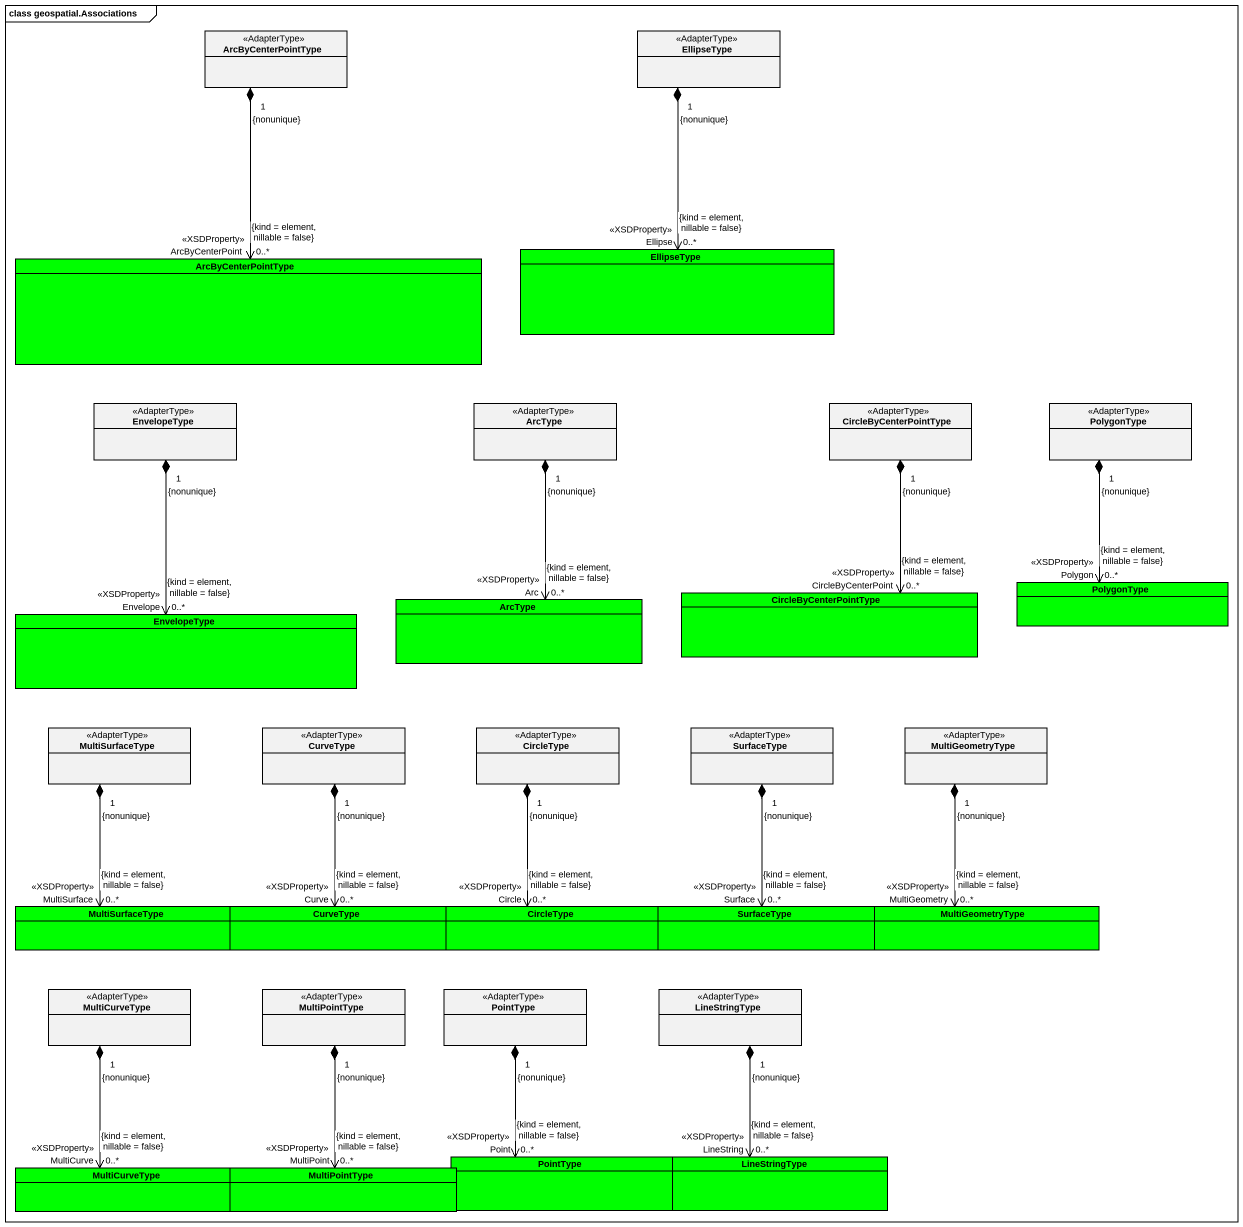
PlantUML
@startuml
mainframe class geospatial.Associations
hide circle
hide empty members
class ArcByCenterPointType <<AdapterType>>
class EllipseType <<AdapterType>>
class "ArcByCenterPointType" as ArcByCenterPointType_2 #00FF00
class "EllipseType" as EllipseType_2 #00FF00
class EnvelopeType <<AdapterType>>
class ArcType <<AdapterType>>
class CircleByCenterPointType <<AdapterType>>
class PolygonType <<AdapterType>>
class "CircleByCenterPointType" as CircleByCenterPointType_2 #00FF00
class "PolygonType" as PolygonType_2 #00FF00
class "EnvelopeType" as EnvelopeType_2 #00FF00
class "ArcType" as ArcType_2 #00FF00
class MultiSurfaceType <<AdapterType>>
class CurveType <<AdapterType>>
class CircleType <<AdapterType>>
class SurfaceType <<AdapterType>>
class MultiGeometryType <<AdapterType>>
class "MultiSurfaceType" as MultiSurfaceType_2 #00FF00
class "CurveType" as CurveType_2 #00FF00
class "CircleType" as CircleType_2 #00FF00
class "SurfaceType" as SurfaceType_2 #00FF00
class "MultiGeometryType" as MultiGeometryType_2 #00FF00
class MultiCurveType <<AdapterType>>
class MultiPointType <<AdapterType>>
class PointType <<AdapterType>>
class LineStringType <<AdapterType>>
class "MultiCurveType" as MultiCurveType_2 #00FF00
class "MultiPointType" as MultiPointType_2 #00FF00
class "PointType" as PointType_2 #00FF00
class "LineStringType" as LineStringType_2 #00FF00
ArcByCenterPointType "1\n{nonunique}" *--> "ArcByCenterPoint\n<<XSDProperty>>\n0..*\n{kind = element, nillable = false}" ArcByCenterPointType_2
EllipseType "1\n{nonunique}" *--> "Ellipse\n<<XSDProperty>>\n0..*\n{kind = element, nillable = false}" EllipseType_2
EnvelopeType "1\n{nonunique}" *--> "Envelope\n<<XSDProperty>>\n0..*\n{kind = element, nillable = false}" EnvelopeType_2
ArcType "1\n{nonunique}" *--> "Arc\n<<XSDProperty>>\n0..*\n{kind = element, nillable = false}" ArcType_2
CircleByCenterPointType "1\n{nonunique}" *--> "CircleByCenterPoint\n<<XSDProperty>>\n0..*\n{kind = element, nillable = false}" CircleByCenterPointType_2
PolygonType "1\n{nonunique}" *--> "Polygon\n<<XSDProperty>>\n0..*\n{kind = element, nillable = false}" PolygonType_2
MultiSurfaceType "1\n{nonunique}" *--> "MultiSurface\n<<XSDProperty>>\n0..*\n{kind = element, nillable = false}" MultiSurfaceType_2
CurveType "1\n{nonunique}" *--> "Curve\n<<XSDProperty>>\n0..*\n{kind = element, nillable = false}" CurveType_2
CircleType "1\n{nonunique}" *--> "Circle\n<<XSDProperty>>\n0..*\n{kind = element, nillable = false}" CircleType_2
SurfaceType "1\n{nonunique}" *--> "Surface\n<<XSDProperty>>\n0..*\n{kind = element, nillable = false}" SurfaceType_2
MultiGeometryType "1\n{nonunique}" *--> "MultiGeometry\n<<XSDProperty>>\n0..*\n{kind = element, nillable = false}" MultiGeometryType_2
MultiCurveType "1\n{nonunique}" *--> "MultiCurve\n<<XSDProperty>>\n0..*\n{kind = element, nillable = false}" MultiCurveType_2
MultiPointType "1\n{nonunique}" *--> "MultiPoint\n<<XSDProperty>>\n0..*\n{kind = element, nillable = false}" MultiPointType_2
PointType "1\n{nonunique}" *--> "Point\n<<XSDProperty>>\n0..*\n{kind = element, nillable = false}" PointType_2
LineStringType "1\n{nonunique}" *--> "LineString\n<<XSDProperty>>\n0..*\n{kind = element, nillable = false}" LineStringType_2
@enduml
